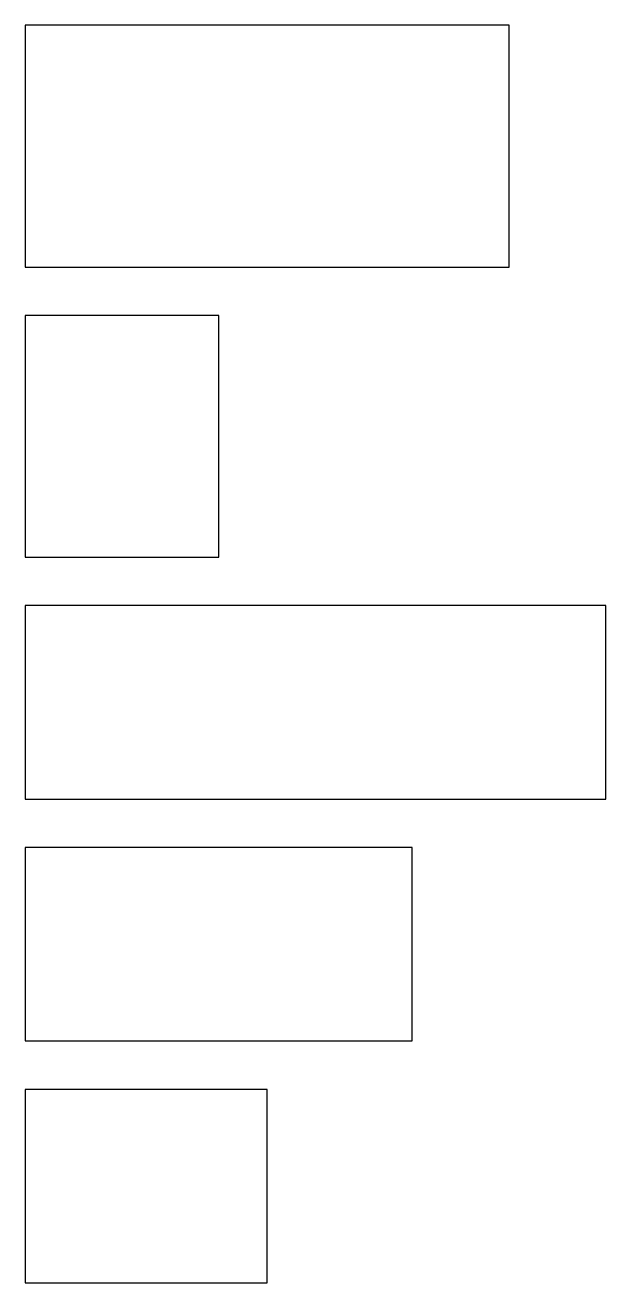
# Model space of a CAD drawing. Header units: metres. Extents: x 0 to 12, y 0 to 26.
import ezdxf

# ---------------------------------------------------------------- set-up
doc = ezdxf.new("R2010")
doc.units = ezdxf.units.M
for name, color, linetype in [('cANALización eléctrica', 5, 'Continuous'), ('cielo de  yeso', 3, 'Continuous'), ('Muro de Block 15 cm', 1, 'Continuous'), ('PISO-LOSETA', 2, 'Continuous'), ('TUBO-HID', 4, 'Continuous')]:
    doc.layers.add(name, color=color, linetype=linetype)

msp = doc.modelspace()

# ---------------------------------------------------------------- linework, layer by layer
at = {"layer": 'cANALización eléctrica'}
msp.add_lwpolyline([(0, 21), (10, 21), (10, 26), (0, 26)], close=True, dxfattribs=at)
at = {"layer": 'cielo de  yeso'}
msp.add_lwpolyline([(0, 10), (12, 10), (12, 14), (0, 14)], close=True, dxfattribs=at)
at = {"layer": 'Muro de Block 15 cm'}
msp.add_lwpolyline([(0, 0), (5, 0), (5, 4), (0, 4)], close=True, dxfattribs=at)
at = {"layer": 'PISO-LOSETA'}
msp.add_lwpolyline([(0, 5), (8, 5), (8, 9), (0, 9)], close=True, dxfattribs=at)
at = {"layer": 'TUBO-HID'}
msp.add_lwpolyline([(0, 15), (4, 15), (4, 20), (0, 20)], close=True, dxfattribs=at)

doc.saveas('drawing.dxf')
